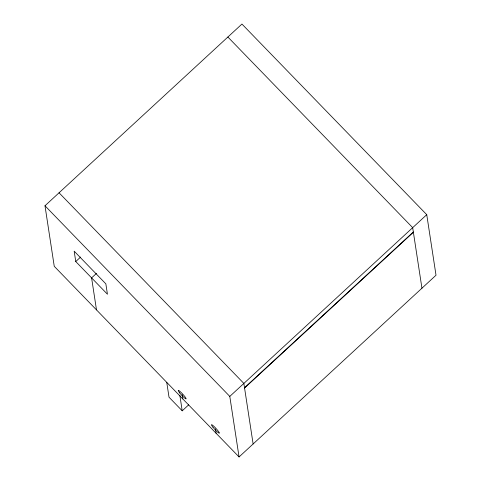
<?xml version="1.0" encoding="UTF-8"?>
<svg xmlns="http://www.w3.org/2000/svg" width="481" height="481" viewBox="0 0 481 481"><rect width="100%" height="100%" fill="white"/><g stroke="black" fill="none" stroke-linecap="round" stroke-linejoin="round"><path stroke-width="0.72" d="M44.986 205.772L241.943 24.05L426.749 214.682L436.014 275.228L239.057 456.95L54.251 266.318L44.986 205.772L229.792 396.404L239.057 456.95M75.757 261.55L74.17 251.166L105.85 283.85L107.437 294.228L75.757 261.55L80.628 257.052M96.465 273.394L91.594 277.886L96.495 309.89M166.763 382.473L169.017 397.198L182.215 410.816L188.708 404.822M229.792 396.404L426.749 214.682M244.522 387.752L413.341 231.986M244.564 388.011L413.377 232.251M227.874 37.031L412.68 227.663L421.945 288.209M59.055 192.791L243.861 383.423L253.126 443.969M215.428 428.932L216.089 433.255M182.161 394.618L182.822 398.941M179.84 395.274L182.215 410.816M179.702 392.899A5.79 0.746 47.3 0 0 186.087 398.875A5.79 0.746 47.3 0 0 180.7 392.075A5.79 0.746 47.3 0 0 179.702 392.899M212.963 427.212A5.79 0.746 47.3 0 0 219.348 433.195A5.79 0.746 47.3 0 0 213.967 426.388A5.79 0.746 47.3 0 0 212.963 427.212"/></g></svg>
